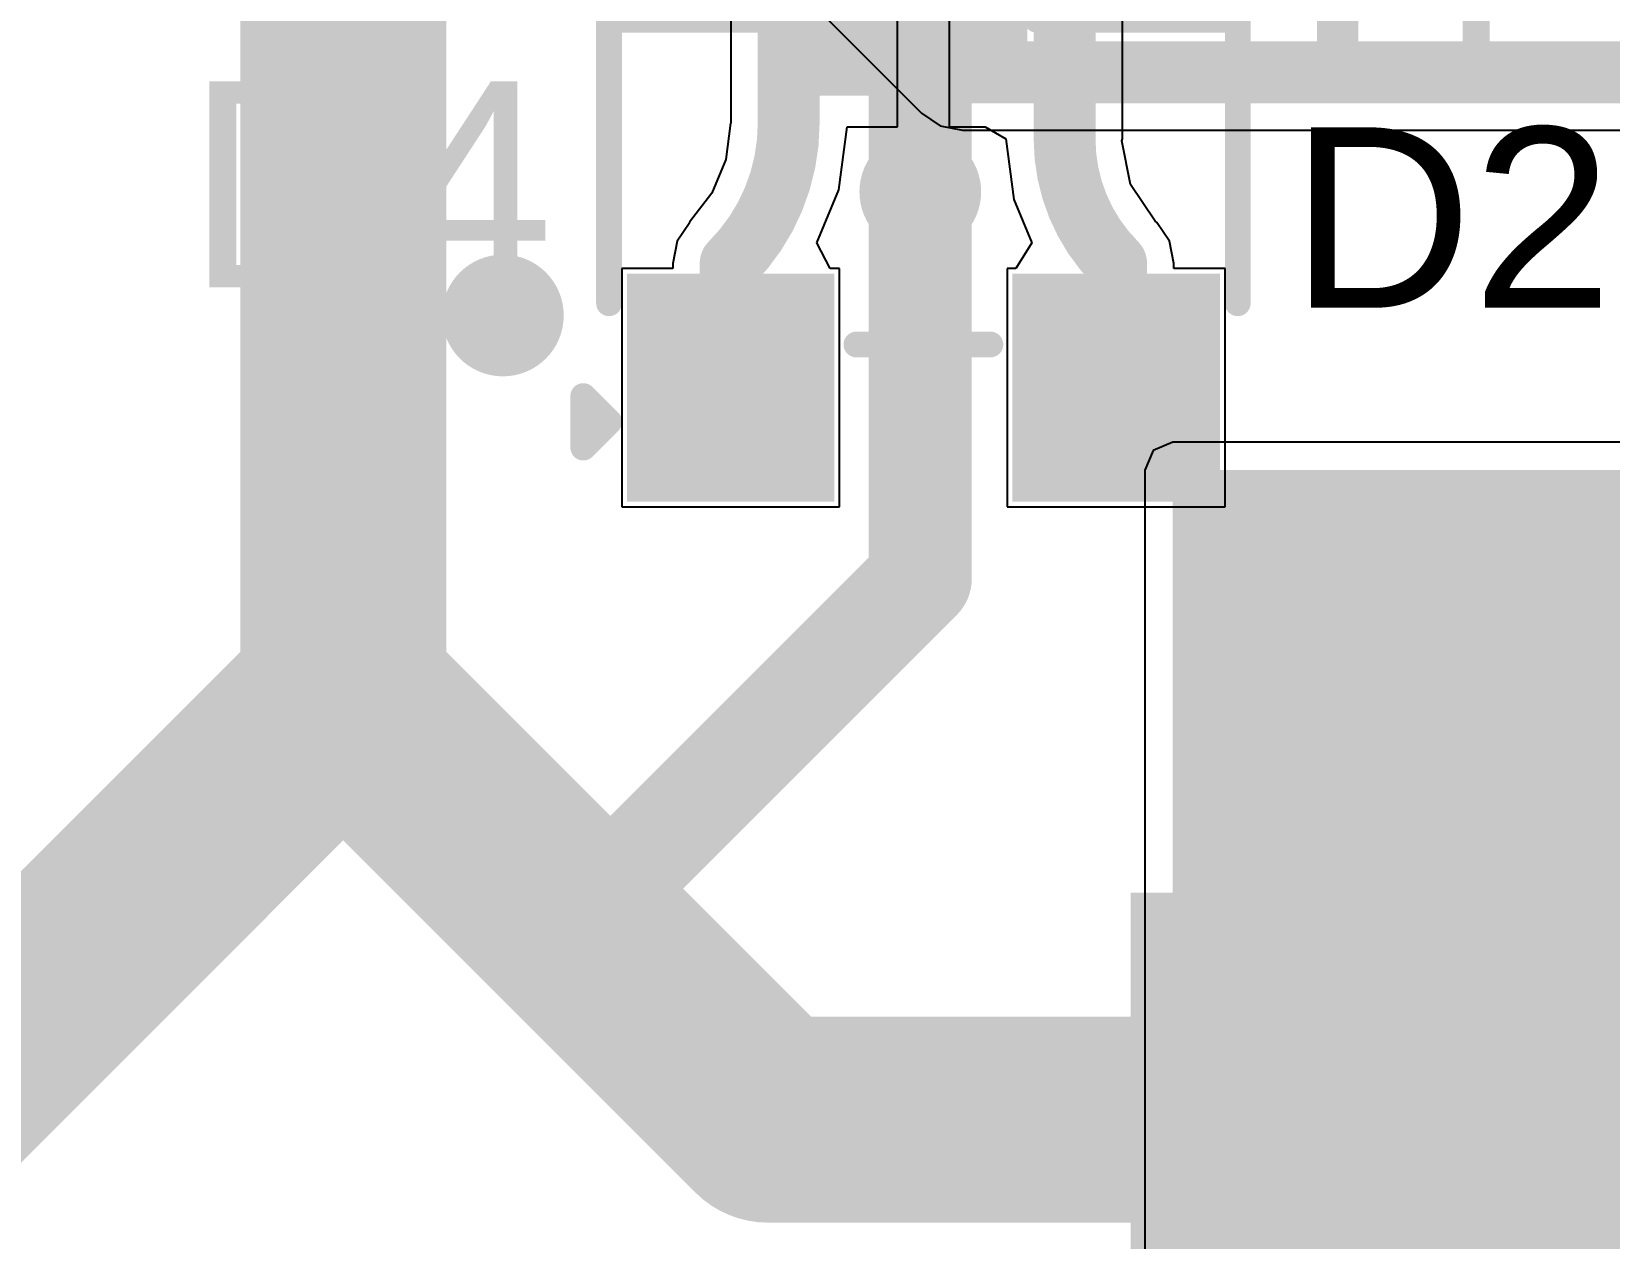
# Model space of a CAD drawing. Header units: millimetres. Extents: x -0.27 to 4.7, y -0.39 to 2.83.
# Drawn here: x 0.1525 to 0.4587, y 2.2209 to 2.4551 of the extents above; entities that cross this region are included whole.
import ezdxf

# ---------------------------------------------------------------- set-up
doc = ezdxf.new("R2010")
doc.units = ezdxf.units.MM
doc.header["$MEASUREMENT"] = 0
for name, color, linetype in [('BottomLayer', 5, 'Continuous'), ('BottomSolder', 6, 'Continuous'), ('TopLayer', 1, 'Continuous'), ('TopOverlay', 2, 'Continuous'), ('TopPaste', 8, 'Continuous'), ('TopSolder', 216, 'Continuous'), ('ViaHoleLayer', 16, 'Continuous')]:
    doc.layers.add(name, color=color, linetype=linetype)
doc.styles.add('Arial', font='', dxfattribs={"height": 0.2})
doc.styles.get('Arial').set_extended_font_data('Arial')

# ---------------------------------------------------------------- blocks, each defined once
blk = doc.blocks.new('S___23_164')
at = {"layer": 'TopLayer'}
for points in [[(-0.01614, 0.05748), (0.01614, 0.05748), (0.01614, 0.02126), (-0.01614, 0.02126)], [(-0.05354, -0.02126), (-0.02126, -0.02126), (-0.02126, -0.05748), (-0.05354, -0.05748)], [(0.02126, -0.02126), (0.05354, -0.02126), (0.05354, -0.05748), (0.02126, -0.05748)]]:
    blk.add_hatch(color=1, dxfattribs=at).paths.add_polyline_path(points)
at = {"layer": 'TopPaste'}
for points in [[(-0.01614, 0.05748), (0.01614, 0.05748), (0.01614, 0.02126), (-0.01614, 0.02126)], [(-0.05354, -0.02126), (-0.02126, -0.02126), (-0.02126, -0.05748), (-0.05354, -0.05748)], [(0.02126, -0.02126), (0.05354, -0.02126), (0.05354, -0.05748), (0.02126, -0.05748)]]:
    blk.add_hatch(color=8, dxfattribs=at).paths.add_polyline_path(points)
at = {"layer": 'TopSolder'}
for points in [[(-0.02014, 0.06148), (0.02014, 0.06148), (0.02014, 0.01726), (-0.02014, 0.01726)], [(-0.05754, -0.01726), (-0.01726, -0.01726), (-0.01726, -0.06148), (-0.05754, -0.06148)], [(0.01726, -0.01726), (0.05754, -0.01726), (0.05754, -0.06148), (0.01726, -0.06148)]]:
    blk.add_hatch(color=216, dxfattribs=at).paths.add_polyline_path(points)
at = {"layer": 'TopOverlay', "const_width": 0.005}
for points in [[(-0.061, 0.032), (-0.022, 0.032)], [(-0.061, -0.023), (-0.061, 0.032)], [(0.022, 0.032), (0.061, 0.032)], [(0.061, -0.023), (0.061, 0.032)], [(-0.013, -0.031), (0.013, -0.031)], [(-0.066, -0.051), (-0.066, -0.041)], [(-0.066, -0.041), (-0.061, -0.046)], [(-0.066, -0.051), (-0.061, -0.046)]]:
    blk.add_lwpolyline(points, dxfattribs=at)
at = {"layer": 'TopOverlay', "const_width": 0.0025}
for points in [[(-0.06225, 0.032, 1), (-0.05975, 0.032, 1)], [(-0.06225, 0.032, 1), (-0.05975, 0.032, 1)], [(-0.02325, 0.032, 1), (-0.02075, 0.032, 1)], [(0.02075, 0.032, 1), (0.02325, 0.032, 1)], [(0.05975, 0.032, 1), (0.06225, 0.032, 1)], [(0.05975, 0.032, 1), (0.06225, 0.032, 1)], [(-0.06225, -0.023, 1), (-0.05975, -0.023, 1)], [(0.05975, -0.023, 1), (0.06225, -0.023, 1)], [(-0.01425, -0.031, 1), (-0.01175, -0.031, 1)], [(0.01175, -0.031, 1), (0.01425, -0.031, 1)], [(-0.06725, -0.041, 1), (-0.06475, -0.041, 1)], [(-0.06725, -0.041, 1), (-0.06475, -0.041, 1)], [(-0.06225, -0.046, 1), (-0.05975, -0.046, 1)], [(-0.06225, -0.046, 1), (-0.05975, -0.046, 1)], [(-0.06725, -0.051, 1), (-0.06475, -0.051, 1)], [(-0.06725, -0.051, 1), (-0.06475, -0.051, 1)]]:
    blk.add_lwpolyline(points, format="xyb", close=True, dxfattribs=at)

msp = doc.modelspace()

# ---------------------------------------------------------------- hatches: boundary and pattern name
at = {"layer": 'BottomLayer'}
h = msp.add_hatch(color=5, dxfattribs=at)
edge = h.paths.add_edge_path()
edge.add_arc((0.325, 2.424), 0.01181, 0, 360)
h = msp.add_hatch(color=5, dxfattribs=at)
edge = h.paths.add_edge_path()
edge.add_arc((0.244, 2.4), 0.01181, 0, 360)
for points in [[(0.374, 2.287), (0.611, 2.287), (0.611, 2.37), (0.374, 2.37)], [(0.374, 1.96895), (0.46982, 1.96895), (0.46982, 2.37), (0.374, 2.37)]]:
    msp.add_hatch(color=5, dxfattribs=at).paths.add_polyline_path(points)
h = msp.add_hatch(color=5, dxfattribs=at)
edge = h.paths.add_edge_path()
edge.add_arc((0.25777, 2.28172), 0.01181, 0, 360)
at = {"layer": 'BottomSolder'}
h = msp.add_hatch(color=6, dxfattribs=at)
edge = h.paths.add_edge_path()
edge.add_arc((0.325, 2.424), 0.00591, 0, 360)
h = msp.add_hatch(color=6, dxfattribs=at)
edge = h.paths.add_edge_path()
edge.add_arc((0.244, 2.4), 0.00591, 0, 360)
h = msp.add_hatch(color=6, dxfattribs=at)
edge = h.paths.add_edge_path()
edge.add_arc((0.25777, 2.28172), 0.00591, 0, 360)
at = {"layer": 'TopLayer'}
h = msp.add_hatch(color=1, dxfattribs=at)
edge = h.paths.add_edge_path()
edge.add_arc((0.325, 2.424), 0.01181, 0, 360)
h = msp.add_hatch(color=1, dxfattribs=at)
edge = h.paths.add_edge_path()
edge.add_arc((0.244, 2.4), 0.01181, 0, 360)
h = msp.add_hatch(color=1, dxfattribs=at)
edge = h.paths.add_edge_path()
edge.add_arc((0.25777, 2.28172), 0.01181, 0, 360)
msp.add_hatch(color=1, dxfattribs=at).paths.add_polyline_path([(0.36582, 2.20195), (0.528, 2.20195), (0.528, 2.288), (0.36582, 2.288)])
at = {"layer": 'TopSolder'}
h = msp.add_hatch(color=216, dxfattribs=at)
edge = h.paths.add_edge_path()
edge.add_arc((0.325, 2.424), 0.00591, 0, 360)
h = msp.add_hatch(color=216, dxfattribs=at)
edge = h.paths.add_edge_path()
edge.add_arc((0.244, 2.4), 0.00591, 0, 360)
h = msp.add_hatch(color=216, dxfattribs=at)
edge = h.paths.add_edge_path()
edge.add_arc((0.25777, 2.28172), 0.00591, 0, 360)
at = {"layer": 'ViaHoleLayer'}
h = msp.add_hatch(color=16, dxfattribs=at)
edge = h.paths.add_edge_path()
edge.add_arc((0.325, 2.424), 0.00591, 0, 360)
h = msp.add_hatch(color=16, dxfattribs=at)
edge = h.paths.add_edge_path()
edge.add_arc((0.244, 2.4), 0.00591, 0, 360)
h = msp.add_hatch(color=16, dxfattribs=at)
edge = h.paths.add_edge_path()
edge.add_arc((0.25777, 2.28172), 0.00591, 0, 360)

# ---------------------------------------------------------------- linework, layer by layer
at = {"layer": 'BottomLayer'}
for p, q in [((0.30532, 2.45915), (0.32523, 2.43923)), ((0.32523, 2.43923), (0.32523, 2.43923)), ((0.32523, 2.43923), (0.32887, 2.4368)), ((0.32887, 2.4368), (0.33316, 2.43594)), ((0.33316, 2.43594), (0.33317, 2.43594)), ((0.33317, 2.43594), (0.47751, 2.43594)), ((0.37017, 2.37383), (0.36859, 2.37)), ((0.374, 2.37541), (0.37017, 2.37383)), ((0.611, 2.37541), (0.374, 2.37541)), ((0.36859, 2.37), (0.36859, 2.287)), ((0.36859, 2.287), (0.36859, 2.03341))]:
    msp.add_line(p, q, dxfattribs=at)
for points, const_width in [([(0.31325, 2.46708), (0.33316, 2.44716)], 0.012), ([(0.33316, 2.44716), (0.73797, 2.44716)], 0.012), ([(0.325, 2.34895), (0.325, 2.424)], 0.02), ([(0.25777, 2.28172), (0.325, 2.34895)], 0.02)]:
    msp.add_lwpolyline(points, dxfattribs=dict(at, const_width=const_width))
for points, const_width in [([(0.33016, 2.44716, 1), (0.33616, 2.44716, 1)], 0.006), ([(0.33016, 2.44716, 1), (0.33616, 2.44716, 1)], 0.006), ([(0.32, 2.424, 1), (0.33, 2.424, 1)], 0.01), ([(0.32, 2.34895, 1), (0.33, 2.34895, 1)], 0.01), ([(0.32, 2.34895, 1), (0.33, 2.34895, 1)], 0.01), ([(0.25277, 2.28172, 1), (0.26277, 2.28172, 1)], 0.01)]:
    msp.add_lwpolyline(points, format="xyb", close=True, dxfattribs=dict(at, const_width=const_width))
at = {"layer": 'TopLayer'}
for p, q in [((0.28824, 2.48699), (0.28824, 2.43729)), ((0.36422, 2.43425), (0.36422, 2.48573)), ((0.3206, 2.43663), (0.3206, 2.46474)), ((0.3306, 2.46474), (0.3306, 2.43663)), ((0.28819, 2.43729), (0.28726, 2.43026)), ((0.28824, 2.43729), (0.28819, 2.43729)), ((0.30918, 2.42439), (0.3108, 2.43663)), ((0.3108, 2.43663), (0.3206, 2.43663)), ((0.3306, 2.43663), (0.3376, 2.43663)), ((0.3376, 2.43663), (0.34161, 2.43425)), ((0.34161, 2.43425), (0.34316, 2.42247)), ((0.36414, 2.43385), (0.36422, 2.43425)), ((0.36581, 2.42542), (0.36414, 2.43385)), ((0.28726, 2.43026), (0.28455, 2.42371)), ((0.37059, 2.41827), (0.36581, 2.42542)), ((0.28455, 2.42371), (0.28023, 2.41808)), ((0.30493, 2.41411), (0.30918, 2.42439)), ((0.34316, 2.42247), (0.34662, 2.41411)), ((0.28027, 2.41804), (0.27783, 2.4144)), ((0.28023, 2.41808), (0.28027, 2.41804)), ((0.37093, 2.41804), (0.37059, 2.41827)), ((0.37336, 2.4144), (0.37093, 2.41804)), ((0.27783, 2.4144), (0.27698, 2.41011)), ((0.30749, 2.40911), (0.30493, 2.41411)), ((0.34662, 2.41411), (0.34355, 2.40911)), ((0.37422, 2.41011), (0.37336, 2.4144)), ((0.27698, 2.41011), (0.27698, 2.40911)), ((0.37422, 2.40911), (0.37422, 2.41011)), ((0.27698, 2.40911), (0.26706, 2.40911)), ((0.26706, 2.40911), (0.26706, 2.36289)), ((0.30934, 2.40911), (0.30749, 2.40911)), ((0.30934, 2.36289), (0.30934, 2.40911)), ((0.34355, 2.40911), (0.34186, 2.40911)), ((0.34186, 2.40911), (0.34186, 2.36289)), ((0.38414, 2.40911), (0.37422, 2.40911)), ((0.38414, 2.36289), (0.38414, 2.40911)), ((0.26706, 2.36289), (0.30934, 2.36289)), ((0.34186, 2.36289), (0.38414, 2.36289))]:
    msp.add_line(p, q, dxfattribs=at)
for points, const_width in [([(0.21303, 2.32646), (0.21303, 2.56365)], 0.04), ([(0.29946, 2.43729), (0.29946, 2.48699)], 0.012), ([(0.353, 2.43425), (0.353, 2.48573)], 0.012), ([(0.325, 2.424), (0.325, 2.46014)], 0.02), ([(0.2882, 2.386), (0.2882, 2.41011)], 0.012), ([(0.363, 2.386), (0.363, 2.41011)], 0.012), ([(0.2882, 2.382), (0.2882, 2.386)], 0.012), ([(0.363, 2.383), (0.363, 2.386)], 0.012), ([(0.026, 2.13943), (0.21303, 2.32646)], 0.04), ([(0.21303, 2.32646), (0.25777, 2.28172)], 0.04), ([(0.25777, 2.28172), (0.29549, 2.244)], 0.04), ([(0.29549, 2.244), (0.49496, 2.244)], 0.04)]:
    msp.add_lwpolyline(points, dxfattribs=dict(at, const_width=const_width))
for points, const_width in [([(0.32, 2.46014, 1), (0.33, 2.46014, 1)], 0.01), ([(0.29646, 2.43729, 1), (0.30246, 2.43729, 1)], 0.006), ([(0.29646, 2.43729, 1), (0.30246, 2.43729, 1)], 0.006), ([(0.35, 2.43425, 1), (0.356, 2.43425, 1)], 0.006), ([(0.35, 2.43425, 1), (0.356, 2.43425, 1)], 0.006), ([(0.32, 2.424, 1), (0.33, 2.424, 1)], 0.01), ([(0.2852, 2.41011, 1), (0.2912, 2.41011, 1)], 0.006), ([(0.2852, 2.41011, 1), (0.2912, 2.41011, 1)], 0.006), ([(0.36, 2.41011, 1), (0.366, 2.41011, 1)], 0.006), ([(0.36, 2.41011, 1), (0.366, 2.41011, 1)], 0.006), ([(0.2852, 2.386, 1), (0.2912, 2.386, 1)], 0.006), ([(0.2852, 2.386, 1), (0.2912, 2.386, 1)], 0.006), ([(0.36, 2.386, 1), (0.366, 2.386, 1)], 0.006), ([(0.36, 2.386, 1), (0.366, 2.386, 1)], 0.006), ([(0.36, 2.383, 1), (0.366, 2.383, 1)], 0.006), ([(0.2852, 2.382, 1), (0.2912, 2.382, 1)], 0.006), ([(0.20303, 2.32646, 1), (0.22303, 2.32646, 1)], 0.02), ([(0.20303, 2.32646, 1), (0.22303, 2.32646, 1)], 0.02), ([(0.20303, 2.32646, 1), (0.22303, 2.32646, 1)], 0.02), ([(0.24777, 2.28172, 1), (0.26777, 2.28172, 1)], 0.02), ([(0.24777, 2.28172, 1), (0.26777, 2.28172, 1)], 0.02), ([(0.28549, 2.244, 1), (0.30549, 2.244, 1)], 0.02), ([(0.28549, 2.244, 1), (0.30549, 2.244, 1)], 0.02)]:
    msp.add_lwpolyline(points, format="xyb", close=True, dxfattribs=dict(at, const_width=const_width))
at = {"layer": 'TopLayer', "const_width": 0.012}
for points in [[(0.29946, 2.43729, -0.198912), (0.2882, 2.41011)], [(0.363, 2.41011, -0.198912), (0.353, 2.43425)]]:
    msp.add_lwpolyline(points, format="xyb", dxfattribs=at)
at = {"layer": 'TopOverlay', "const_width": 0.008}
msp.add_lwpolyline([(0.406, 2.447), (0.406, 2.461)], dxfattribs=at)
at = {"layer": 'TopOverlay', "const_width": 0.004}
msp.add_lwpolyline([(0.404, 2.447, 1), (0.408, 2.447, 1)], format="xyb", close=True, dxfattribs=at)

# ---------------------------------------------------------------- block references
msp.add_blockref('S___23_164', (0.3256, 2.42537))

# ---------------------------------------------------------------- texts
at = {"layer": 'TopOverlay', "style": 'Arial'}
for s, height, p in [('F2', 0.04, (0.42568, 2.44901)), ('D4', 0.04, (0.18245, 2.40543)), ('D2', 0.035, (0.39684, 2.40151)), ('J9', 0.04, (0.42068, 2.20501))]:
    msp.add_text(s, height=height, dxfattribs=at).set_placement(p)

doc.saveas('drawing.dxf')
